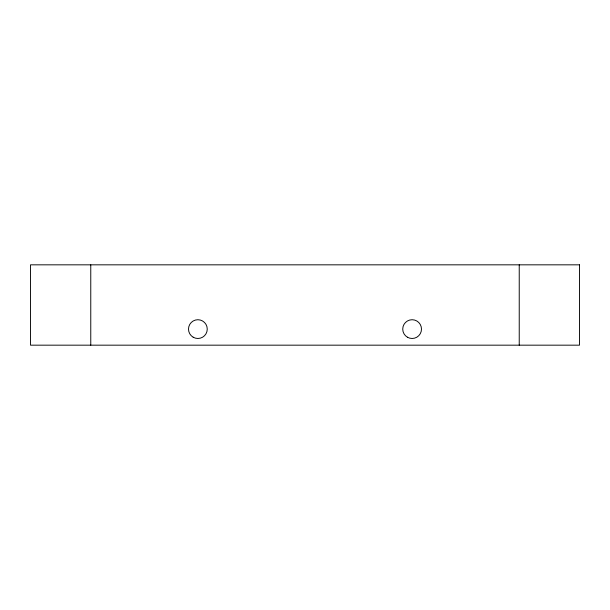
<?xml version="1.0" encoding="UTF-8"?>
<svg xmlns="http://www.w3.org/2000/svg" width="610" height="610" viewBox="0 0 610 610"><rect width="100%" height="100%" fill="white"/><g stroke="black" fill="none" stroke-linecap="round" stroke-linejoin="round"><path stroke-width="0.91" d="M519.232 264.832L519.232 345.168M90.768 264.832L90.768 345.168M579.5 264.832L30.5 264.832L30.5 345.168L579.5 345.168L579.5 264.832M407.427 337.223A9.371 9.371 0 0 0 421.487 329.103A9.371 9.371 0 0 0 407.427 320.982A9.371 9.371 0 0 0 407.427 337.223M193.195 337.223A9.371 9.371 0 0 0 207.255 329.103A9.371 9.371 0 0 0 193.195 320.982A9.371 9.371 0 0 0 193.195 337.223"/></g></svg>
